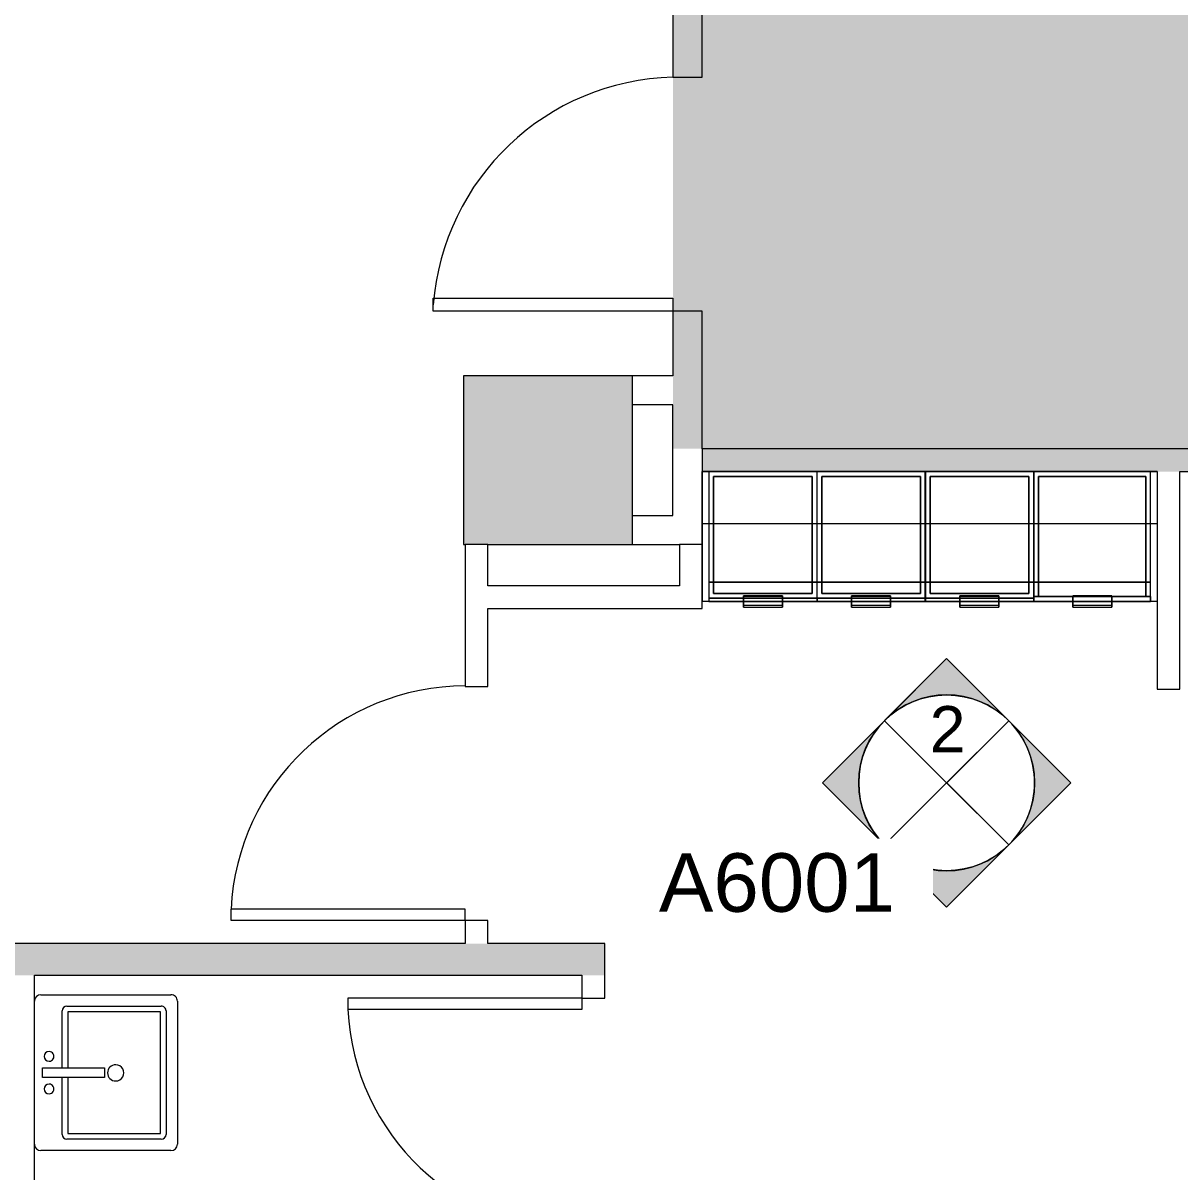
# Model space of a CAD drawing. Header units: inches. Extents: x 41 to 2552, y -541 to 533.
# Drawn here: x 1697.1 to 1875.1, y -151 to 25.7 of the extents above; entities that cross this region are included whole.
import ezdxf

# ---------------------------------------------------------------- set-up
doc = ezdxf.new("R2010")
doc.units = ezdxf.units.IN
doc.header["$MEASUREMENT"] = 0
for name, color, linetype, lineweight in [('A-DETL-GENF', 92, 'Continuous', 9), ('A-DOOR', 31, 'Continuous', 9), ('A-WALL-PATT', 111, 'Continuous', 13), ('Bb-col', 7, 'Continuous', 9), ('Bb-dmiz', 7, 'Continuous', 9), ('CAD background - for revit_dwg', 8, 'Continuous', 9), ('G-ANNO-SYMB', 111, 'Continuous', 9), ('I-WALL', 2, 'Continuous', 13), ('P-SANR-FIXT', 6, 'Continuous', 9), ('Q-CASE', 31, 'Continuous', 9)]:
    doc.layers.add(name, color=color, linetype=linetype, lineweight=lineweight)
doc.styles.add('Arial_1', font='arial.ttf', dxfattribs={"height": 9})
doc.styles.add('Arial_2', font='arial.ttf', dxfattribs={"height": 7.125})

# ---------------------------------------------------------------- blocks, each defined once
blk = doc.blocks.new('Single-Flush - 36_ x 96_-1570086-New Construction - Partition Plan')
at = {"layer": 'A-DOOR', "color": 250, "lineweight": 20}
for p, q in [((16.25, -1.75), (16.25, -37.77)), ((18, -1.75), (16.25, -1.75)), ((18, -1.75), (18, -37.77)), ((18, -37.77), (16.25, -37.77))]:
    blk.add_line(p, q, dxfattribs=at)
at = {"layer": 'A-DOOR'}
blk.add_arc((18, -1.75), 36.07, 180, 267.2188, dxfattribs=at)
blk = doc.blocks.new('Single-Flush - 36_ x 96_-1570144-New Construction - Partition Plan')
at = {"layer": 'A-DOOR', "color": 250, "lineweight": 20}
for p, q in [((16.25, 1.75), (16.25, 37.77)), ((18, 37.77), (16.25, 37.77)), ((18, 1.75), (18, 37.77)), ((18, 1.75), (16.25, 1.75))]:
    blk.add_line(p, q, dxfattribs=at)
at = {"layer": 'A-DOOR'}
blk.add_arc((18, 1.75), 36.07, 92.7812, 180, dxfattribs=at)
blk = doc.blocks.new('Sink-Single - 2D - Default-492951-New Construction - Partition Plan')
at = {"layer": 'P-SANR-FIXT', "lineweight": 13}
for p, q in [((-12, 2.5), (-12, 22.5)), ((-0.76, 12.75), (-0.76, 22.25)), ((-0.76, 22.25), (0.74, 22.25)), ((0.74, 22.25), (0.74, 12.75)), ((12, 22.5), (12, 2.5)), ((-10.25, 4), (-10.25, 18.5)), ((-9.5, 19.25), (-0.76, 19.25)), ((-0.76, 18.37), (-9.37, 18.37)), ((-9.37, 18.37), (-9.37, 4.13)), ((0.74, 19.25), (9.5, 19.25)), ((9.38, 18.37), (0.74, 18.37)), ((9.38, 4.13), (9.38, 18.37)), ((10.25, 18.5), (10.25, 4)), ((0.74, 12.75), (-0.76, 12.75)), ((-9.37, 4.13), (9.38, 4.13)), ((9.5, 3.25), (-9.5, 3.25)), ((11, 1.5), (-11, 1.5))]:
    blk.add_line(p, q, dxfattribs=at)
for centre, radius, start, end in [((-11, 22.5), 1, 90, 180), ((11, 22.5), 1, 0, 90), ((-2.5, 21.25), 0.75, 0, 180), ((2.5, 21.25), 0.75, 0, 180), ((-2.5, 21.25), 0.75, 180, 0), ((2.5, 21.25), 0.75, 180, 0), ((-9.5, 18.5), 0.75, 90, 180), ((9.5, 18.5), 0.75, 0, 90), ((-0.03, 11), 1.25, 0, 180), ((-0.03, 11), 1.25, 180, 0), ((-9.5, 4), 0.75, 180, 270), ((9.5, 4), 0.75, 270, 0), ((-11, 2.5), 1, 180, 270), ((11, 2.5), 1, 270, 360)]:
    blk.add_arc(centre, radius, start, end, dxfattribs=at)
blk = doc.blocks.new('Counter Top _No Backsplash_ - Standard Counter Top-1764996-New Construction - Partition Plan')
at = {"layer": 'Q-CASE', "lineweight": 13}
for p, q in [((-47.26, 8), (-47.26, 20)), ((-47.26, 20), (22.74, 20)), ((22.74, 11.25), (22.74, 20)), ((22.74, 8), (22.74, 11.25)), ((-47.26, 0), (-47.26, 8)), ((22.74, 0), (22.74, 8)), ((22.74, 0), (-47.26, 0))]:
    blk.add_line(p, q, dxfattribs=at)
blk = doc.blocks.new('MLWK_Base Cabinet-Top Drawer - 34_25_H x 24_D 2-1765438-New Construction - Partition Plan')
at = {"layer": 'Q-CASE', "lineweight": 13}
for p, q in [((-7.6, 0), (-7.6, -8)), ((9.07, 0), (-7.6, 0)), ((-7.6, 0), (-7.6, -8)), ((9.07, 0), (-7.6, 0)), ((9.07, -8), (9.07, 0)), ((-6.85, -8), (-6.85, -0.75)), ((-6.85, -0.75), (-6.85, -8)), ((-6.85, -0.75), (8.32, -0.75)), ((8.32, -0.75), (-6.85, -0.75)), ((8.32, -0.75), (-6.85, -0.75)), ((-6.85, -0.75), (-6.85, -8)), ((-6.85, -8), (-6.85, -0.75)), ((-6.85, -0.75), (8.32, -0.75)), ((8.32, -0.75), (8.32, -8)), ((8.32, -8), (8.32, -0.75)), ((8.32, -8), (8.32, -0.75)), ((8.32, -0.75), (8.32, -8)), ((9.07, -8), (9.07, 0)), ((-7.6, -8), (-7.6, -19.5)), ((-7.6, -8), (-7.6, -17)), ((-6.85, -17), (-6.85, -8)), ((-6.85, -8), (-6.85, -18.75)), ((-6.85, -8), (-6.85, -18.75)), ((-6.85, -18.75), (-6.85, -8)), ((8.32, -8), (8.32, -17)), ((8.32, -18.75), (8.32, -8)), ((8.32, -18.75), (8.32, -8)), ((8.32, -8), (8.32, -18.75)), ((9.07, -19.5), (9.07, -8)), ((9.07, -17), (9.07, -8)), ((-7.6, -17), (-7.6, -19.5)), ((-7.6, -17), (-6.85, -17)), ((-6.85, -17), (-7.6, -17)), ((-6.85, -18.75), (-6.85, -17)), ((-6.85, -17), (8.32, -17)), ((8.32, -17), (-6.85, -17)), ((8.32, -17), (8.32, -18.75)), ((8.32, -17), (9.07, -17)), ((9.07, -17), (8.32, -17)), ((9.07, -19.5), (9.07, -17)), ((-7.6, -19.5), (9.07, -19.5)), ((-7.6, -19.5), (-2.26, -19.5)), ((-2.26, -19.5), (-7.6, -19.5)), ((-7.6, -19.5), (-2.26, -19.5)), ((-2.26, -19.5), (-7.6, -19.5)), ((-7.6, -19.5), (9.07, -19.5)), ((-7.6, -19.5), (-7.6, -20)), ((-7.6, -19.5), (-7.6, -20)), ((-7.6, -19.5), (-7.6, -20)), ((-7.6, -19.5), (-7.6, -20)), ((8.32, -18.75), (-6.85, -18.75)), ((-6.85, -18.75), (8.32, -18.75)), ((-6.85, -18.75), (8.32, -18.75)), ((8.32, -18.75), (-6.85, -18.75)), ((-2.26, -20), (-2.26, -19.12)), ((-2.26, -19.12), (-2.26, -19.25)), ((3.74, -19.12), (-2.26, -19.12)), ((3.74, -19.12), (-2.26, -19.12)), ((-2.26, -20), (-2.26, -19.12)), ((-2.26, -19.12), (-2.26, -19.25)), ((3.74, -19.12), (-2.26, -19.12)), ((3.74, -19.12), (-2.26, -19.12)), ((-2.26, -19.25), (-2.26, -19.5)), ((3.74, -19.25), (-2.26, -19.25)), ((3.74, -19.25), (-2.26, -19.25)), ((-2.26, -19.25), (-2.26, -20)), ((3.74, -19.25), (-2.26, -19.25)), ((3.74, -19.25), (-2.26, -19.25)), ((-2.26, -19.5), (-2.26, -20)), ((-2.26, -19.5), (3.74, -19.5)), ((3.74, -19.5), (-2.26, -19.5)), ((-2.26, -19.5), (3.74, -19.5)), ((3.74, -19.5), (-2.26, -19.5)), ((3.74, -19.25), (3.74, -19.12)), ((3.74, -19.12), (3.74, -20)), ((3.74, -19.25), (3.74, -19.12)), ((3.74, -19.12), (3.74, -20)), ((3.74, -19.5), (3.74, -19.25)), ((3.74, -20), (3.74, -19.25)), ((3.74, -20), (3.74, -19.5)), ((3.74, -19.5), (9.07, -19.5)), ((9.07, -19.5), (3.74, -19.5)), ((3.74, -19.5), (9.07, -19.5)), ((9.07, -19.5), (3.74, -19.5)), ((9.07, -20), (9.07, -19.5)), ((9.07, -19.5), (9.07, -20)), ((9.07, -20), (9.07, -19.5)), ((9.07, -19.5), (9.07, -20)), ((-2.26, -20), (-7.6, -20)), ((-7.6, -20), (-2.26, -20)), ((9.07, -20), (-7.6, -20)), ((-7.6, -20), (-2.26, -20)), ((-2.26, -20.75), (-2.26, -20)), ((-2.26, -20), (-2.26, -20.62)), ((-2.26, -20.75), (-2.26, -20)), ((-2.26, -20), (-2.26, -20.62)), ((3.74, -20), (-2.26, -20)), ((-2.26, -20), (3.74, -20)), ((-2.26, -20), (3.74, -20)), ((-2.26, -20.62), (-2.26, -20.63)), ((3.74, -20.62), (-2.26, -20.62)), ((-2.26, -20.62), (-2.26, -20.64)), ((3.74, -20.62), (-2.26, -20.62)), ((-2.26, -20.63), (-2.26, -20.66)), ((-2.26, -20.64), (-2.26, -20.69)), ((-2.26, -20.66), (-2.26, -20.75)), ((-2.26, -20.69), (-2.26, -20.78)), ((-2.26, -20.75), (-2.26, -20.84)), ((-2.26, -20.78), (-2.26, -20.75)), ((-2.26, -20.87), (-2.26, -20.75)), ((-2.26, -20.81), (-2.26, -20.78)), ((-2.26, -20.78), (-2.26, -20.81)), ((-2.26, -20.84), (-2.26, -20.81)), ((-2.26, -20.81), (-2.26, -20.87)), ((-2.26, -20.84), (-2.26, -20.86)), ((-2.26, -20.87), (-2.26, -20.84)), ((-2.26, -20.86), (-2.26, -20.87)), ((-2.26, -20.87), (3.74, -20.87)), ((-2.26, -20.87), (-2.26, -20.87)), ((-2.26, -20.87), (3.74, -20.87)), ((-2.26, -20.87), (-2.26, -20.87)), ((3.74, -20.62), (3.74, -20)), ((3.74, -20), (3.74, -20.75)), ((3.74, -20.62), (3.74, -20)), ((3.74, -20), (3.74, -20.75)), ((9.07, -20), (3.74, -20)), ((3.74, -20), (9.07, -20)), ((3.74, -20), (9.07, -20)), ((3.74, -20.63), (3.74, -20.62)), ((3.74, -20.64), (3.74, -20.62)), ((3.74, -20.64), (3.74, -20.63)), ((3.74, -20.66), (3.74, -20.64)), ((3.74, -20.72), (3.74, -20.64)), ((3.74, -20.72), (3.74, -20.66)), ((3.74, -20.75), (3.74, -20.72)), ((3.74, -20.75), (3.74, -20.72)), ((3.74, -20.78), (3.74, -20.75)), ((3.74, -20.75), (3.74, -20.87)), ((3.74, -20.81), (3.74, -20.75)), ((3.74, -20.75), (3.74, -20.87)), ((3.74, -20.87), (3.74, -20.78)), ((3.74, -20.86), (3.74, -20.81)), ((3.74, -20.87), (3.74, -20.86)), ((3.74, -20.87), (3.74, -20.87))]:
    blk.add_line(p, q, dxfattribs=at)
blk = doc.blocks.new('MLWK_Base Cabinet-Trash - 34_25_H x 24_D-1562961-New Construction - Partition Plan')
at = {"layer": 'Q-CASE', "lineweight": 13}
for p, q in [((-8.26, 0), (-8.26, -8)), ((9.74, 0), (-8.26, 0)), ((-8.26, 0), (-8.26, -8)), ((9.74, 0), (-8.26, 0)), ((9.74, -8), (9.74, 0)), ((9.74, -8), (9.74, 0)), ((-7.51, -8), (-7.51, -0.75)), ((-7.51, -0.75), (-7.51, -8)), ((-7.51, -0.75), (8.99, -0.75)), ((8.99, -0.75), (-7.51, -0.75)), ((8.99, -0.75), (-7.51, -0.75)), ((-7.51, -0.75), (-7.51, -8)), ((-7.51, -8), (-7.51, -0.75)), ((-7.51, -0.75), (8.99, -0.75)), ((8.99, -0.75), (8.99, -8)), ((8.99, -8), (8.99, -0.75)), ((8.99, -8), (8.99, -0.75)), ((8.99, -0.75), (8.99, -8)), ((-8.26, -8), (-8.26, -20)), ((-8.26, -8), (-8.26, -17)), ((-7.51, -17), (-7.51, -8)), ((-7.51, -8), (-7.51, -19.25)), ((-7.51, -8), (-7.51, -19.25)), ((-7.51, -19.25), (-7.51, -8)), ((8.99, -8), (8.99, -17)), ((8.99, -19.25), (8.99, -8)), ((8.99, -19.25), (8.99, -8)), ((8.99, -8), (8.99, -19.25)), ((9.74, -20), (9.74, -8)), ((9.74, -17), (9.74, -8)), ((-8.26, -17), (-8.26, -19.25)), ((-8.26, -17), (-7.51, -17)), ((-7.51, -17), (-8.26, -17)), ((-7.51, -19.25), (-7.51, -17)), ((-7.51, -17), (8.99, -17)), ((8.99, -17), (-7.51, -17)), ((8.99, -17), (8.99, -19.25)), ((8.99, -17), (9.74, -17)), ((9.74, -17), (8.99, -17)), ((9.74, -19.25), (9.74, -17)), ((-8.26, -19.25), (-8.26, -19.5)), ((-7.51, -19.25), (-8.26, -19.25)), ((-8.26, -19.25), (9.74, -19.25)), ((-8.26, -19.25), (-8.26, -20)), ((-8.26, -19.25), (-8.26, -19.5)), ((-8.26, -19.5), (-8.26, -20)), ((-8.26, -19.5), (-8.26, -20)), ((-2.26, -19.25), (-7.51, -19.25)), ((-7.51, -19.25), (8.99, -19.25)), ((-2.26, -19.25), (-7.51, -19.25)), ((-7.51, -19.25), (-2.26, -19.25)), ((-2.26, -19.25), (-7.51, -19.25)), ((-2.26, -20), (-2.26, -19.12)), ((-2.26, -19.12), (-2.26, -19.25)), ((3.74, -19.12), (-2.26, -19.12)), ((3.74, -19.12), (-2.26, -19.12)), ((-2.26, -19.25), (-2.26, -20)), ((3.74, -19.25), (-2.26, -19.25)), ((3.74, -19.25), (-2.26, -19.25)), ((3.74, -19.25), (-2.26, -19.25)), ((3.74, -19.25), (-2.26, -19.25)), ((-2.26, -19.25), (3.74, -19.25)), ((3.74, -19.25), (-2.26, -19.25)), ((3.74, -19.25), (3.74, -19.12)), ((3.74, -19.12), (3.74, -20)), ((3.74, -20), (3.74, -19.25)), ((8.99, -19.25), (3.74, -19.25)), ((8.99, -19.25), (3.74, -19.25)), ((3.74, -19.25), (8.99, -19.25)), ((8.99, -19.25), (3.74, -19.25)), ((9.74, -19.25), (8.99, -19.25)), ((9.74, -20), (9.74, -19.25)), ((9.74, -20), (9.74, -19.25)), ((9.74, -19.25), (9.74, -20)), ((-2.26, -20), (-8.26, -20)), ((-8.26, -20), (9.74, -20)), ((-8.26, -20), (9.74, -20)), ((-8.26, -20), (-2.26, -20)), ((9.74, -20), (-8.26, -20)), ((-8.26, -20), (-2.26, -20)), ((3.74, -20), (-2.26, -20)), ((-2.26, -20.75), (-2.26, -20)), ((-2.26, -20), (-2.26, -20.62)), ((-2.26, -20), (3.74, -20)), ((-2.26, -20), (3.74, -20)), ((-2.26, -20.62), (-2.26, -20.64)), ((3.74, -20.62), (-2.26, -20.62)), ((-2.26, -20.64), (-2.26, -20.66)), ((-2.26, -20.66), (-2.26, -20.69)), ((-2.26, -20.69), (-2.26, -20.72)), ((-2.26, -20.72), (-2.26, -20.75)), ((-2.26, -20.75), (-2.26, -20.78)), ((-2.26, -20.87), (-2.26, -20.75)), ((-2.26, -20.78), (-2.26, -20.81)), ((-2.26, -20.81), (-2.26, -20.84)), ((-2.26, -20.84), (-2.26, -20.86)), ((-2.26, -20.86), (-2.26, -20.87)), ((-2.26, -20.87), (3.74, -20.87)), ((-2.26, -20.87), (-2.26, -20.87)), ((9.74, -20), (3.74, -20)), ((3.74, -20.62), (3.74, -20)), ((3.74, -20), (3.74, -20.75)), ((3.74, -20), (9.74, -20)), ((3.74, -20), (9.74, -20)), ((3.74, -20.63), (3.74, -20.62)), ((3.74, -20.66), (3.74, -20.63)), ((3.74, -20.72), (3.74, -20.66)), ((3.74, -20.78), (3.74, -20.72)), ((3.74, -20.75), (3.74, -20.87)), ((3.74, -20.81), (3.74, -20.78)), ((3.74, -20.84), (3.74, -20.81)), ((3.74, -20.87), (3.74, -20.84)), ((3.74, -20.87), (3.74, -20.87))]:
    blk.add_line(p, q, dxfattribs=at)
blk = doc.blocks.new('MLWK_Base Cabinet-Top Drawer - 34_25_H x 24_D 2-1765489-New Construction - Partition Plan')
at = {"layer": 'Q-CASE', "lineweight": 13}
for p, q in [((-2.26, 20), (-7.6, 20)), ((-7.6, 20), (-2.26, 20)), ((-2.26, 20), (-7.6, 20)), ((-7.6, 20), (9.07, 20)), ((-7.6, 20), (-7.6, 19.5)), ((-7.6, 20), (-7.6, 19.5)), ((-7.6, 20), (-7.6, 19.5)), ((-7.6, 20), (-7.6, 19.5)), ((3.74, 20.87), (-2.26, 20.87)), ((-2.26, 20.87), (-2.26, 20.86)), ((-2.26, 20.75), (-2.26, 20.87)), ((-2.26, 20.87), (-2.26, 20.87)), ((3.74, 20.87), (-2.26, 20.87)), ((-2.26, 20.87), (-2.26, 20.75)), ((-2.26, 20.75), (-2.26, 20.87)), ((-2.26, 20.86), (-2.26, 20.84)), ((-2.26, 20.84), (-2.26, 20.75)), ((-2.26, 20.75), (-2.26, 20.69)), ((-2.26, 20), (-2.26, 20.75)), ((-2.26, 20.75), (-2.26, 20.69)), ((-2.26, 20), (-2.26, 20.75)), ((-2.26, 20.69), (-2.26, 20.64)), ((-2.26, 20.69), (-2.26, 20.64)), ((-2.26, 20.64), (-2.26, 20.62)), ((-2.26, 20.64), (-2.26, 20.62)), ((-2.26, 20.62), (-2.26, 20)), ((-2.26, 20.62), (3.74, 20.62)), ((-2.26, 20.62), (-2.26, 20)), ((-2.26, 20.62), (3.74, 20.62)), ((-2.26, 20), (-2.26, 19.5)), ((-2.26, 19.12), (-2.26, 20)), ((-2.26, 20), (-2.26, 19.25)), ((-2.26, 19.12), (-2.26, 20)), ((3.74, 20), (-2.26, 20)), ((-2.26, 20), (3.74, 20)), ((3.74, 20), (-2.26, 20)), ((3.74, 20.75), (3.74, 20.87)), ((3.74, 20.87), (3.74, 20.86)), ((3.74, 20.84), (3.74, 20.87)), ((3.74, 20.87), (3.74, 20.75)), ((3.74, 20.86), (3.74, 20.78)), ((3.74, 20.69), (3.74, 20.84)), ((3.74, 20.78), (3.74, 20.75)), ((3.74, 20.75), (3.74, 20)), ((3.74, 20.64), (3.74, 20.75)), ((3.74, 20.75), (3.74, 20)), ((3.74, 20.62), (3.74, 20.69)), ((3.74, 20.62), (3.74, 20.64)), ((3.74, 20), (3.74, 20.62)), ((3.74, 20), (3.74, 20.62)), ((3.74, 20), (3.74, 19.12)), ((3.74, 19.5), (3.74, 20)), ((3.74, 20), (3.74, 19.12)), ((3.74, 19.25), (3.74, 20)), ((9.07, 20), (3.74, 20)), ((3.74, 20), (9.07, 20)), ((9.07, 20), (3.74, 20)), ((9.07, 19.5), (9.07, 20)), ((9.07, 20), (9.07, 19.5)), ((9.07, 19.5), (9.07, 20)), ((9.07, 20), (9.07, 19.5)), ((9.07, 19.5), (-7.6, 19.5)), ((-2.26, 19.5), (-7.6, 19.5)), ((-7.6, 19.5), (-7.6, 8)), ((-7.6, 19.5), (-7.6, 19.25)), ((-2.26, 19.5), (-7.6, 19.5)), ((-7.6, 19.5), (-2.26, 19.5)), ((9.07, 19.5), (-7.6, 19.5)), ((-7.6, 19.5), (-2.26, 19.5)), ((-7.6, 19.25), (-7.6, 17)), ((-6.85, 18.75), (8.32, 18.75)), ((8.32, 18.75), (-6.85, 18.75)), ((-6.85, 17), (-6.85, 18.75)), ((-6.85, 18.75), (-6.85, 8)), ((8.32, 18.75), (-6.85, 18.75)), ((-6.85, 18.75), (-6.85, 8)), ((-6.85, 8), (-6.85, 18.75)), ((-6.85, 18.75), (8.32, 18.75)), ((-2.26, 19.5), (-2.26, 19.25)), ((3.74, 19.5), (-2.26, 19.5)), ((3.74, 19.5), (-2.26, 19.5)), ((-2.26, 19.5), (3.74, 19.5)), ((-2.26, 19.5), (3.74, 19.5)), ((-2.26, 19.25), (-2.26, 19.12)), ((-2.26, 19.25), (3.74, 19.25)), ((-2.26, 19.25), (3.74, 19.25)), ((-2.26, 19.25), (-2.26, 19.12)), ((-2.26, 19.25), (3.74, 19.25)), ((-2.26, 19.25), (3.74, 19.25)), ((-2.26, 19.12), (3.74, 19.12)), ((-2.26, 19.12), (3.74, 19.12)), ((-2.26, 19.12), (3.74, 19.12)), ((-2.26, 19.12), (3.74, 19.12)), ((3.74, 19.25), (3.74, 19.5)), ((9.07, 19.5), (3.74, 19.5)), ((9.07, 19.5), (3.74, 19.5)), ((3.74, 19.5), (9.07, 19.5)), ((3.74, 19.5), (9.07, 19.5)), ((3.74, 19.12), (3.74, 19.25)), ((3.74, 19.12), (3.74, 19.25)), ((8.32, 18.75), (8.32, 17)), ((8.32, 8), (8.32, 18.75)), ((8.32, 8), (8.32, 18.75)), ((8.32, 18.75), (8.32, 8)), ((9.07, 8), (9.07, 19.5)), ((9.07, 17), (9.07, 19.5)), ((-6.85, 17), (-7.6, 17)), ((-7.6, 17), (-7.6, 8)), ((-7.6, 17), (-6.85, 17)), ((-6.85, 8), (-6.85, 17)), ((8.32, 17), (-6.85, 17)), ((-6.85, 17), (8.32, 17)), ((8.32, 17), (8.32, 8)), ((9.07, 17), (8.32, 17)), ((8.32, 17), (9.07, 17)), ((9.07, 8), (9.07, 17)), ((-7.6, 8), (-7.6, 0)), ((-7.6, 8), (-7.6, 0)), ((-6.85, 0.75), (-6.85, 8)), ((-6.85, 8), (-6.85, 0.75)), ((-6.85, 8), (-6.85, 0.75)), ((-6.85, 0.75), (-6.85, 8)), ((8.32, 8), (8.32, 0.75)), ((8.32, 0.75), (8.32, 8)), ((8.32, 0.75), (8.32, 8)), ((8.32, 8), (8.32, 0.75)), ((9.07, 0), (9.07, 8)), ((9.07, 0), (9.07, 8)), ((-7.6, 0), (9.07, 0)), ((8.32, 0.75), (-6.85, 0.75)), ((-6.85, 0.75), (8.32, 0.75)), ((-6.85, 0.75), (8.32, 0.75)), ((8.32, 0.75), (-6.85, 0.75)), ((-7.6, 0), (9.07, 0))]:
    blk.add_line(p, q, dxfattribs=at)
blk = doc.blocks.new('MLWK_Base Cabinet-Top Drawer - 34_25_H x 24_D 2-V1-New Construction - Partition Plan')
at = {"layer": 'Q-CASE', "lineweight": 13}
for p, q in [((-7.6, 0), (-7.6, -8)), ((9.07, 0), (-7.6, 0)), ((9.07, 0), (-7.59, 0)), ((9.07, -8), (9.07, 0)), ((9.07, -8), (9.07, 0)), ((-7.6, 0), (-7.6, -8)), ((-6.85, -8), (-6.85, -0.75)), ((-6.85, -0.75), (-6.85, -8)), ((-6.85, -0.75), (8.32, -0.75)), ((8.32, -0.75), (-6.85, -0.75)), ((8.32, -0.75), (-6.85, -0.75)), ((-6.85, -0.75), (-6.85, -8)), ((-6.85, -8), (-6.85, -0.75)), ((-6.85, -0.75), (8.32, -0.75)), ((8.32, -0.75), (8.32, -8)), ((8.32, -8), (8.32, -0.75)), ((8.32, -8), (8.32, -0.75)), ((8.32, -0.75), (8.32, -8)), ((-7.6, -8), (-7.6, -19.5)), ((-7.6, -8), (-7.6, -17)), ((-6.85, -17), (-6.85, -8)), ((-6.85, -8), (-6.85, -18.75)), ((-6.85, -8), (-6.85, -18.75)), ((-6.85, -18.75), (-6.85, -8)), ((8.32, -8), (8.32, -17)), ((8.32, -18.75), (8.32, -8)), ((8.32, -18.75), (8.32, -8)), ((8.32, -8), (8.32, -18.75)), ((9.07, -19.5), (9.07, -8)), ((9.07, -17), (9.07, -8)), ((-7.6, -17), (-7.6, -19.5)), ((-7.59, -17), (-6.85, -17)), ((-6.85, -17), (-7.59, -17)), ((-6.85, -18.75), (-6.85, -17)), ((-6.85, -17), (8.32, -17)), ((8.32, -17), (-6.85, -17)), ((8.32, -17), (8.32, -18.75)), ((8.32, -17), (9.07, -17)), ((9.07, -17), (8.32, -17)), ((9.07, -19.5), (9.07, -17)), ((-7.6, -19.5), (9.07, -19.5)), ((-7.6, -19.5), (9.07, -19.5)), ((-7.6, -19.5), (-7.6, -20)), ((-7.6, -19.5), (-7.6, -20)), ((-7.6, -19.5), (-7.6, -20)), ((-7.6, -19.5), (-7.6, -20)), ((-7.59, -19.5), (-2.26, -19.5)), ((-2.26, -19.5), (-7.59, -19.5)), ((-7.59, -19.5), (-2.26, -19.5)), ((-2.26, -19.5), (-7.59, -19.5)), ((8.32, -18.75), (-6.85, -18.75)), ((-6.85, -18.75), (8.32, -18.75)), ((-6.85, -18.75), (8.32, -18.75)), ((8.32, -18.75), (-6.85, -18.75)), ((-2.26, -20), (-2.26, -19.12)), ((-2.26, -19.12), (-2.26, -19.25)), ((3.74, -19.12), (-2.26, -19.12)), ((3.74, -19.12), (-2.26, -19.12)), ((-2.26, -20), (-2.26, -19.12)), ((-2.26, -19.12), (-2.26, -19.25)), ((3.74, -19.12), (-2.26, -19.12)), ((3.74, -19.12), (-2.26, -19.12)), ((-2.26, -19.25), (-2.26, -19.5)), ((3.74, -19.25), (-2.26, -19.25)), ((3.74, -19.25), (-2.26, -19.25)), ((-2.26, -19.25), (-2.26, -20)), ((3.74, -19.25), (-2.26, -19.25)), ((3.74, -19.25), (-2.26, -19.25)), ((-2.26, -19.5), (-2.26, -20)), ((-2.26, -19.5), (3.74, -19.5)), ((3.74, -19.5), (-2.26, -19.5)), ((-2.26, -19.5), (3.74, -19.5)), ((3.74, -19.5), (-2.26, -19.5)), ((3.74, -19.25), (3.74, -19.12)), ((3.74, -19.12), (3.74, -20)), ((3.74, -19.25), (3.74, -19.12)), ((3.74, -19.12), (3.74, -20)), ((3.74, -19.5), (3.74, -19.25)), ((3.74, -20), (3.74, -19.25)), ((3.74, -20), (3.74, -19.5)), ((3.74, -19.5), (9.07, -19.5)), ((9.07, -19.5), (3.74, -19.5)), ((3.74, -19.5), (9.07, -19.5)), ((9.07, -19.5), (3.74, -19.5)), ((9.07, -20), (9.07, -19.5)), ((9.07, -19.5), (9.07, -20)), ((9.07, -20), (9.07, -19.5)), ((9.07, -19.5), (9.07, -20)), ((9.07, -20), (-7.6, -20)), ((-2.26, -20), (-7.59, -20)), ((-7.59, -20), (-2.26, -20)), ((-7.59, -20), (-2.26, -20)), ((-2.26, -20.75), (-2.26, -20)), ((-2.26, -20), (-2.26, -20.62)), ((-2.26, -20.75), (-2.26, -20)), ((-2.26, -20), (-2.26, -20.62)), ((3.74, -20), (-2.26, -20)), ((-2.26, -20), (3.74, -20)), ((-2.26, -20), (3.74, -20)), ((-2.26, -20.62), (-2.26, -20.72)), ((3.74, -20.62), (-2.26, -20.62)), ((-2.26, -20.62), (-2.26, -20.64)), ((3.74, -20.62), (-2.26, -20.62)), ((-2.26, -20.64), (-2.26, -20.66)), ((-2.26, -20.66), (-2.26, -20.69)), ((-2.26, -20.69), (-2.26, -20.72)), ((-2.26, -20.72), (-2.26, -20.75)), ((-2.26, -20.72), (-2.26, -20.75)), ((-2.26, -20.75), (-2.26, -20.84)), ((-2.26, -20.78), (-2.26, -20.75)), ((-2.26, -20.75), (-2.26, -20.81)), ((-2.26, -20.87), (-2.26, -20.75)), ((-2.26, -20.84), (-2.26, -20.78)), ((-2.26, -20.81), (-2.26, -20.84)), ((-2.26, -20.84), (-2.26, -20.87)), ((-2.26, -20.87), (-2.26, -20.84)), ((-2.26, -20.84), (-2.26, -20.86)), ((-2.26, -20.86), (-2.26, -20.87)), ((-2.26, -20.87), (3.74, -20.87)), ((-2.26, -20.87), (-2.26, -20.87)), ((-2.26, -20.87), (-2.26, -20.87)), ((-2.26, -20.87), (3.74, -20.87)), ((-2.26, -20.87), (-2.26, -20.87)), ((3.74, -20.62), (3.74, -20)), ((3.74, -20), (3.74, -20.75)), ((3.74, -20.62), (3.74, -20)), ((3.74, -20), (3.74, -20.75)), ((9.07, -20), (3.74, -20)), ((3.74, -20), (9.07, -20)), ((3.74, -20), (9.07, -20)), ((3.74, -20.75), (3.74, -20.62)), ((3.74, -20.63), (3.74, -20.62)), ((3.74, -20.81), (3.74, -20.63)), ((3.74, -20.87), (3.74, -20.75)), ((3.74, -20.75), (3.74, -20.78)), ((3.74, -20.75), (3.74, -20.87)), ((3.74, -20.78), (3.74, -20.84)), ((3.74, -20.84), (3.74, -20.81)), ((3.74, -20.84), (3.74, -20.87)), ((3.74, -20.86), (3.74, -20.84)), ((3.74, -20.87), (3.74, -20.86)), ((3.74, -20.87), (3.74, -20.87))]:
    blk.add_line(p, q, dxfattribs=at)
blk = doc.blocks.new('Counter Top _No Backsplash_ - Standard Counter Top-1765774-New Construction - Partition Plan')
at = {"layer": 'Q-CASE', "lineweight": 13}
for p, q in [((-47.26, 0), (-47.26, -8)), ((22.74, 0), (-47.26, 0)), ((22.74, 0), (22.74, -8)), ((-47.26, -8), (22.74, -8))]:
    blk.add_line(p, q, dxfattribs=at)
blk = doc.blocks.new('CAD background - for revit_dwg-1564186-New Construction - Partition Plan')
at = {"lineweight": 9}
h = blk.add_hatch(color=256, dxfattribs=at)
h.paths.add_polyline_path([(245.5, 5), (273.5, 5), (273.5, 38), (245.5, 38)], flags=0)
h.paths.add_polyline_path([(1713.13, 5), (1713.5, 5), (1713.5, 38), (1685.5, 38), (1685.5, 5), (1709.63, 5)], flags=0)
h.paths.add_polyline_path([(1925.5, 5), (1953.5, 5), (1953.5, 38), (1925.5, 38)], flags=0)
h.paths.add_polyline_path([(485.5, 5), (513.5, 5), (513.5, 38), (485.5, 38)], flags=0)
h.paths.add_polyline_path([(1233.5, 5), (1233.5, 38), (1205.5, 38), (1205.5, 5), (1230, 5)], flags=0)
h.paths.add_polyline_path([(2166, 5), (2194, 5), (2194, 33), (2166, 33)], flags=0)
h.paths.add_polyline_path([(1445.5, 5), (1473.5, 5), (1473.5, 38), (1445.5, 38)], flags=0)
h.paths.add_polyline_path([(969, 5), (993.5, 5), (993.5, 38), (965.5, 38), (965.5, 5)], flags=0)
h.paths.add_polyline_path([(725.5, 5), (753.5, 5), (753.5, 38), (725.5, 38)], flags=0)
h.paths.add_polyline_path([(726.5, 245), (751.5, 245), (751.5, 250), (755, 250), (755, 275.5), (726.5, 275.5)], flags=0)
h.paths.add_polyline_path([(2161, 245.5), (2194, 245.5), (2194, 273.5), (2161, 273.5)], flags=0)
h.paths.add_polyline_path([(38, 245.5), (38, 273.5), (5, 273.5), (5, 245.5)], flags=0)
h.paths.add_polyline_path([(1208.75, 246.5), (1232.5, 246.5), (1232.5, 272.25), (1208.75, 272.25), (1208.75, 248)], flags=0)
h.paths.add_polyline_path([(486.5, 246.5), (512.5, 246.5), (512.5, 272.5), (486.5, 272.5)], flags=0)
h.paths.add_polyline_path([(1709, 246.5), (1712.5, 246.5), (1712.5, 272.5), (1686.5, 272.5), (1686.5, 246.5), (1690, 246.5)], flags=0)
h.paths.add_polyline_path([(1947, 246.5), (1952.5, 246.5), (1952.5, 272.5), (1891.5, 272.5), (1891.5, 246.5), (1945.82, 246.5)], flags=0)
h.paths.add_polyline_path([(1448.23, 246.5), (1472.5, 246.5), (1472.5, 272.5), (1446.5, 272.5), (1446.5, 246.5)], flags=0)
h.paths.add_polyline_path([(1017.56, 250), (1022, 250), (1022, 272.5), (970, 272.5), (970, 250), (999, 250)], flags=0)
h.paths.add_polyline_path([(5, 485.5), (38, 485.5), (38, 513.5), (5, 513.5)], flags=0)
h.paths.add_polyline_path([(2194, 485.5), (2194, 513.5), (2161, 513.5), (2161, 485.5)], flags=0)
h.paths.add_polyline_path([(1943.5, 486.5), (1952.5, 486.5), (1952.5, 512.5), (1926.5, 512.5), (1926.5, 486.5)], flags=0)
h.paths.add_polyline_path([(1690, 486.5), (1712.5, 486.5), (1712.5, 512.5), (1686.5, 512.5), (1686.5, 486.5)], flags=0)
h.paths.add_polyline_path([(486.5, 486.5), (512.5, 486.5), (512.5, 512.5), (486.5, 512.5)], flags=0)
h.paths.add_polyline_path([(1454.52, 486.5), (1476.77, 486.5), (1476.77, 512.5), (1450.77, 512.5), (1450.77, 486.5), (1451.02, 486.5)], flags=0)
h.paths.add_polyline_path([(272.5, 486.5), (272.5, 512.5), (246.5, 512.5), (246.5, 486.5)], flags=0)
h.paths.add_polyline_path([(730, 486.5), (752.5, 486.5), (752.5, 512.5), (726.5, 512.5), (726.5, 486.5)], flags=0)
h.paths.add_polyline_path([(38, 725.5), (38, 753.5), (5, 753.5), (5, 725.5)], flags=0)
h.paths.add_polyline_path([(2194, 725.5), (2194, 753.5), (2161, 753.5), (2161, 725.5)], flags=0)
h.paths.add_polyline_path([(726.5, 726.5), (752.5, 726.5), (752.5, 752.5), (726.5, 752.5)], flags=0)
h.paths.add_polyline_path([(1926.5, 726.5), (1952.5, 726.5), (1952.5, 752.5), (1926.5, 752.5)], flags=0)
h.paths.add_polyline_path([(1686.5, 726.5), (1712.5, 726.5), (1712.5, 752.5), (1686.5, 752.5)], flags=0)
h.paths.add_polyline_path([(1476.77, 726.5), (1476.77, 752.5), (1450.77, 752.5), (1450.77, 726.5), (1472.5, 726.5)], flags=0)
h.paths.add_polyline_path([(246.5, 726.5), (272.5, 726.5), (272.5, 752.5), (246.5, 752.5)], flags=0)
h.paths.add_polyline_path([(486.5, 726.5), (512.5, 726.5), (512.5, 752.5), (486.5, 752.5)], flags=0)
h.paths.add_polyline_path([(2161, 965.5), (2194, 965.5), (2194, 993.5), (2161, 993.5), (2161, 988)], flags=0)
h.paths.add_polyline_path([(38, 965.5), (38, 993.5), (5, 993.5), (5, 965.5)], flags=0)
h.paths.add_polyline_path([(728.81, 966.5), (752.5, 966.5), (752.5, 992.5), (728.81, 992.5), (728.81, 991)], flags=0)
h.paths.add_polyline_path([(1232.5, 966.5), (1232.5, 992.5), (1206.5, 992.5), (1206.5, 966.5)], flags=0)
h.paths.add_polyline_path([(1472.5, 966.5), (1472.5, 992.5), (1446.5, 992.5), (1446.5, 966.5)], flags=0)
h.paths.add_polyline_path([(1952.5, 966.5), (1952.5, 992.5), (1926.5, 992.5), (1926.5, 966.5)], flags=0)
h.paths.add_polyline_path([(486.5, 966.5), (512.5, 966.5), (512.5, 992.5), (486.5, 992.5)], flags=0)
h.paths.add_polyline_path([(966.5, 966.5), (992.5, 966.5), (992.5, 992.5), (966.5, 992.5), (966.5, 988)], flags=0)
h.paths.add_polyline_path([(1712.5, 966.5), (1712.5, 992.5), (1686.5, 992.5), (1686.5, 966.5)], flags=0)
h.paths.add_polyline_path([(246.5, 966.5), (272.5, 966.5), (272.5, 992.5), (246.5, 992.5)], flags=0)
at = {"layer": 'Bb-col'}
blk.add_line((1454.52, 486.5), (1476.77, 486.5), dxfattribs=at)
at = {"layer": 'Bb-col', "flags": 128}
blk.add_lwpolyline([(1476.77, 486.5), (1476.77, 512.5), (1450.77, 512.5), (1450.77, 486.5), (1451.02, 486.5)], dxfattribs=at)
at = {"layer": 'Bb-dmiz'}
for p, q in [((1487.5, 497.75), (1488.5, 497.75)), ((1487.5, 489.75), (1487.5, 497.75)), ((1488.5, 497.75), (1505.16, 497.75)), ((1505.17, 497.75), (1556.5, 497.75)), ((1556.5, 497.75), (1557.5, 497.75)), ((1561, 497.75), (1611, 497.75)), ((1487.5, 486.5), (1487.5, 489.75)), ((1472.5, 486.5), (1484, 486.5))]:
    blk.add_line(p, q, dxfattribs=at)
at = {"layer": 'Bb-dmiz', "flags": 128}
for points in [[(1450.77, 726.5), (1450.77, 580.5), (1483, 580.5), (1483, 558.42), (1487.5, 558.42), (1487.5, 585), (1455.27, 585), (1455.27, 726.5)], [(1487.5, 501.25), (1487.5, 522.42), (1483, 522.42), (1446.12, 522.42), (1446.12, 524.42), (1483, 524.42), (1483, 522.42), (1483, 512.5), (1472.5, 512.5)], [(1476.77, 491), (1483, 491), (1483, 508), (1476.77, 508)]]:
    blk.add_lwpolyline(points, dxfattribs=at)
at = {"layer": 'Bb-dmiz'}
blk.add_arc((1483.92, 520.52), 37.91, 91.3941, 175.6172, dxfattribs=at)
blk = doc.blocks.new('Elevation - Interiors-59324-New Construction - Partition Plan')
at = {"layer": 'G-ANNO-SYMB'}
h = blk.add_hatch(color=256, dxfattribs=at)
edge = h.paths.add_edge_path(flags=0)
edge.add_line((-0.0996, 0.0996), (0, 0.1992))
edge.add_line((0, 0.1992), (0.0996, 0.0996))
edge.add_arc((0, 0), 0.1409, 45, 135)
h = blk.add_hatch(color=256, dxfattribs=at)
edge = h.paths.add_edge_path(flags=0)
edge.add_line((-0.1992, 0), (-0.0996, 0.0996))
edge.add_arc((0, 0), 0.1409, 135, 225)
edge.add_line((-0.0996, -0.0996), (-0.1992, 0))
h = blk.add_hatch(color=256, dxfattribs=at)
edge = h.paths.add_edge_path(flags=0)
edge.add_line((0.1992, 0), (0.0996, -0.0996))
edge.add_arc((0, 0), 0.1409, 315, 405)
edge.add_line((0.0996, 0.0996), (0.1992, 0))
h = blk.add_hatch(color=256, dxfattribs=at)
edge = h.paths.add_edge_path(flags=0)
edge.add_arc((0, 0), 0.1409, 225, 315)
edge.add_line((0.0996, -0.0996), (0, -0.1992))
edge.add_line((0, -0.1992), (-0.0996, -0.0996))
for p, q in [((0, 0.1992), (-0.1992, 0)), ((0, 0.1992), (-0.0996, 0.0996)), ((0.1992, 0), (0, 0.1992)), ((0.0996, 0.0996), (0, 0.1992)), ((-0.0996, 0.0996), (-0.1992, 0)), ((-0.0996, 0.0996), (0.0996, -0.0996)), ((0.0996, 0.0996), (-0.0996, -0.0996)), ((0, 0), (-0.0996, 0.0996)), ((-0.0996, 0.0996), (0, 0)), ((0.0996, 0.0996), (0, 0)), ((0, 0), (0.0996, 0.0996)), ((0.1992, 0), (0.0996, 0.0996)), ((0, -0.1992), (0.1992, 0)), ((-0.1992, 0), (0, -0.1992)), ((-0.1992, 0), (-0.0996, -0.0996)), ((-0.0996, -0.0996), (0, 0)), ((0, 0), (-0.0996, -0.0996)), ((0, 0), (0.0996, -0.0996)), ((0.0996, -0.0996), (0, 0)), ((0.0996, -0.0996), (0.1992, 0)), ((-0.0996, -0.0996), (0, -0.1992)), ((0, -0.1992), (0.0996, -0.0996))]:
    blk.add_line(p, q, dxfattribs=at)
blk.add_circle((0, 0), 0.1409, dxfattribs=at)
for start, end in [(45, 135), (45, 135), (135, 225), (135, 225), (315, 45), (315, 45), (225, 315), (225, 315)]:
    blk.add_arc((0, 0), 0.1409, start, end, dxfattribs=at)
blk = doc.blocks.new('Elevation - Triangle - 51_256_-58624-New Construction - Partition Plan')
at = {"layer": 'G-ANNO-SYMB'}
for p, q in [((0, 0.0996), (-0.0996, 0)), ((0.0996, 0), (0, 0.0996))]:
    blk.add_line(p, q, dxfattribs=at)

msp = doc.modelspace()

# ---------------------------------------------------------------- hatches: boundary and pattern name
at = {"layer": 'A-DETL-GENF'}
h = msp.add_hatch(color=9, dxfattribs=at)
h.paths.add_polyline_path([(352.06, -536.01), (559.56, -536.01), (559.56, -503.01), (587.56, -503.01), (587.56, -536.01), (799.56, -536.01), (799.56, -503.01), (827.56, -503.01), (827.56, -536.01), (931.81, -536.01), (931.81, -231.26), (1040.56, -231.26), (1040.56, -28.51), (1066.56, -28.51), (1066.56, -51.01), (1105.38, -51.01), (1105.38, -7.01), (1109.38, -7.01), (1109.38, 64.99), (1105.38, 64.99), (1105.38, 211.8), (1109.38, 211.8), (1109.38, 247.8), (1105.38, 247.8), (1105.38, 349.8), (1109.38, 349.8), (1109.38, 354.11), (858.88, 354.11), (858.88, 415.99), (982.88, 415.99), (982.88, 449.99), (1042.88, 449.99), (1042.88, 451.49), (1066.56, 451.49), (1066.56, 425.49), (1042.88, 425.49), (1042.88, 415.99), (1109.38, 415.99), (1109.38, 455.99), (1195.38, 455.99), (1195.38, 415.99), (1699.84, 415.99), (1699.84, 425.49), (1760.56, 425.49), (1760.56, 451.49), (1786.56, 451.49), (1786.56, 425.49), (1789.84, 425.49), (1789.84, 446.99), (1849.84, 446.99), (1849.84, 320.99), (1764.84, 320.99), (1764.84, 211.49), (1790.84, 211.49), (1790.84, 185.49), (1764.84, 185.49), (1764.84, 39.49), (1797.06, 39.49), (1797.06, -39.76), (2000.56, -39.76), (2000.56, -28.51), (2026.56, -28.51), (2026.56, -39.76), (2240.56, -39.76), (2240.56, -28.51), (2266.56, -28.51), (2266.56, -39.76), (2475.06, -39.76), (2475.06, -27.51), (2508.06, -27.51), (2508.06, 184.49), (2475.06, 184.49), (2475.06, 212.49), (2508.06, 212.49), (2508.06, 424.49), (2475.06, 424.49), (2475.06, 452.49), (2508.06, 452.49), (2508.06, 533.22), (319.06, 533.22), (319.06, 452.49), (352.06, 452.49), (352.06, 424.49), (319.06, 424.49), (319.06, 212.49), (352.06, 212.49), (352.06, 184.49), (319.06, 184.49), (319.06, -27.51), (352.06, -27.51), (352.06, -55.51), (319.06, -55.51), (319.06, -267.51), (352.06, -267.51), (352.06, -295.51), (319.06, -295.51), (319.06, -536.01)], flags=0)
h.paths.add_polyline_path([(800.56, -294.51), (800.56, -268.51), (826.56, -268.51), (826.56, -294.51), (812.93, -294.51)], flags=0)
h.paths.add_polyline_path([(1040.56, -236.01), (1040.56, -234.76), (935.31, -234.76), (935.31, -236.01), (936.56, -236.01)], flags=0)
h.paths.add_polyline_path([(800.56, -54.51), (800.56, -28.51), (826.56, -28.51), (826.56, -54.51)], flags=0)
h.paths.add_polyline_path([(560.56, -54.51), (560.56, -28.51), (586.56, -28.51), (586.56, -54.51)], flags=0)
h.paths.add_polyline_path([(1692.34, -53.89), (1692.34, 354.11), (1586.4, 354.11), (1586.4, 343.11), (1651.46, 343.11), (1651.46, 302.05), (1525.4, 302.05), (1525.4, 354.11), (1209.4, 354.11), (1209.4, -53.89), (1513.4, -53.89), (1513.4, -41.89), (1485.65, -41.89), (1485.65, 8.11), (1625.4, 8.11), (1625.4, -49.89), (1594.4, -49.89), (1594.4, -41.89), (1567.4, -41.89), (1567.4, -53.89), (1691.21, -53.89)], flags=0)
h.paths.add_polyline_path([(1066.56, 185.49), (1040.56, 185.49), (1040.56, 211.49), (1066.56, 211.49)], flags=0)
h.paths.add_polyline_path([(560.56, 185.49), (560.56, 211.49), (586.56, 211.49), (586.56, 185.49)], flags=0)
h.paths.add_polyline_path([(2240.56, 185.49), (2240.56, 211.49), (2266.56, 211.49), (2266.56, 185.49)], flags=0)
h.paths.add_polyline_path([(2000.56, 185.49), (2000.56, 211.49), (2026.56, 211.49), (2026.56, 185.49)], flags=0)
h.paths.add_polyline_path([(800.56, 185.49), (800.56, 211.49), (826.56, 211.49), (826.56, 185.49)], flags=0)
h.paths.add_polyline_path([(2000.56, 425.49), (2000.56, 451.49), (2026.56, 451.49), (2026.56, 425.49)], flags=0)
h.paths.add_polyline_path([(800.56, 425.49), (800.56, 451.49), (826.56, 451.49), (826.56, 425.49)], flags=0)
h.paths.add_polyline_path([(1280.56, 425.49), (1280.56, 451.49), (1306.56, 451.49), (1306.56, 425.49)], flags=0)
h.paths.add_polyline_path([(2266.56, 425.49), (2240.56, 425.49), (2240.56, 451.49), (2266.56, 451.49), (2266.56, 446.99)], flags=0)
h.paths.add_polyline_path([(560.56, 425.49), (560.56, 451.49), (586.56, 451.49), (586.56, 425.49)], flags=0)
h.paths.add_polyline_path([(1520.56, 425.49), (1520.56, 451.49), (1546.56, 451.49), (1546.56, 425.49), (1525.4, 425.49)], flags=0)
at = {"layer": 'A-WALL-PATT'}
for points in [[(1904.46, -43.26), (2000.56, -43.26), (2000.56, -39.76), (1801.56, -39.76), (1801.56, -43.26), (1875.06, -43.26)], [(1762.29, -120.76), (1786.56, -120.76), (1786.56, -115.89), (1688.94, -115.89), (1688.94, -120.76), (1726.75, -120.76)]]:
    msp.add_hatch(color=8, dxfattribs=at).paths.add_polyline_path(points, flags=0)

# ---------------------------------------------------------------- linework, layer by layer
at = {"layer": 'I-WALL', "color": 250, "lineweight": 20}
for p, q in [((2000.56, -39.76), (1801.56, -39.76)), ((1801.56, -39.76), (1801.56, -43.26)), ((1801.56, -43.26), (1871.56, -43.26)), ((1871.56, -43.26), (1871.56, -76.76)), ((1875.06, -43.26), (1925.06, -43.26)), ((1875.06, -76.76), (1875.06, -43.26)), ((1765.09, -54.51), (1765.09, -76.33)), ((1768.59, -54.51), (1765.09, -54.51)), ((1768.59, -60.83), (1768.59, -54.51)), ((1798.06, -54.51), (1798.06, -60.83)), ((1801.56, -54.51), (1798.06, -54.51)), ((1801.56, -64.33), (1801.56, -54.51)), ((1798.06, -60.83), (1768.59, -60.83)), ((1768.59, -76.33), (1768.59, -64.33)), ((1768.59, -64.33), (1801.56, -64.33)), ((1765.09, -76.33), (1768.59, -76.33)), ((1871.56, -76.76), (1875.06, -76.76)), ((1765.09, -112.33), (1765.09, -115.89)), ((1768.59, -112.33), (1765.09, -112.33)), ((1768.59, -115.89), (1768.59, -112.33)), ((1765.09, -115.89), (1625.06, -115.89)), ((1786.56, -115.89), (1768.59, -115.89)), ((1786.56, -124.29), (1786.56, -115.89)), ((1698.81, -120.76), (1783.06, -120.76)), ((1698.81, -207.79), (1698.81, -120.76)), ((1783.06, -120.76), (1783.06, -124.29)), ((1783.06, -124.29), (1786.56, -124.29))]:
    msp.add_line(p, q, dxfattribs=at)

# ---------------------------------------------------------------- block references
at = {"layer": 'A-DOOR', "lineweight": 13}
for name, p, rotation in [('Single-Flush - 36_ x 96_-1570086-New Construction - Partition Plan', (1766.84, -94.33), 269.9999999999999), ('Single-Flush - 36_ x 96_-1570144-New Construction - Partition Plan', (1784.81, -142.29), 89.9999999999999)]:
    msp.add_blockref(name, p, dxfattribs=dict(at, rotation=rotation))
at = {"layer": 'CAD background - for revit_dwg', "color": 7}
msp.add_blockref('CAD background - for revit_dwg-1564186-New Construction - Partition Plan', (314.06, -541.01), dxfattribs=at)
at = {"layer": 'G-ANNO-SYMB', "xscale": 95.99999999999994, "yscale": 95.99999999999994, "zscale": 95.99999999999994}
for name, p in [('Elevation - Interiors-59324-New Construction - Partition Plan', (1839.17, -91.16)), ('Elevation - Triangle - 51_256_-58624-New Construction - Partition Plan', (1839.17, -81.6))]:
    msp.add_blockref(name, p, dxfattribs=at)
at = {"layer": 'P-SANR-FIXT', "lineweight": 13, "rotation": 89.99999999999932}
msp.add_blockref('Sink-Single - 2D - Default-492951-New Construction - Partition Plan', (1722.31, -135.76), dxfattribs=at)
at = {"layer": 'Q-CASE', "lineweight": 13, "rotation": 180}
for name, p in [('Counter Top _No Backsplash_ - Standard Counter Top-1764996-New Construction - Partition Plan', (1824.3, -43.26)), ('MLWK_Base Cabinet-Top Drawer - 34_25_H x 24_D 2-1765489-New Construction - Partition Plan', (1844.97, -43.26))]:
    msp.add_blockref(name, p, dxfattribs=at)
at = {"layer": 'Q-CASE', "lineweight": 13}
for name, p in [('Counter Top _No Backsplash_ - Standard Counter Top-1765774-New Construction - Partition Plan', (1848.83, -43.26)), ('MLWK_Base Cabinet-Top Drawer - 34_25_H x 24_D 2-1765438-New Construction - Partition Plan', (1810.16, -43.26)), ('MLWK_Base Cabinet-Top Drawer - 34_25_H x 24_D 2-V1-New Construction - Partition Plan', (1826.82, -43.26)), ('MLWK_Base Cabinet-Trash - 34_25_H x 24_D-1562961-New Construction - Partition Plan', (1860.83, -43.26))]:
    msp.add_blockref(name, p, dxfattribs=at)

# ---------------------------------------------------------------- texts
at = {"layer": 'G-ANNO-SYMB', "insert": (1839.32, -79.35), "char_height": 7.12, "width": 6.6294, "attachment_point": 2, "line_spacing_factor": 0.941778, "style": 'Arial_2'}
msp.add_mtext('2', dxfattribs=at)

# ---------------------------------------------------------------- next in the draw order: texts
at = {"layer": 'G-ANNO-SYMB', "insert": (1813.07, -102), "char_height": 9, "width": 43.5237, "attachment_point": 2, "line_spacing_factor": 0.941778, "style": 'Arial_1', "bg_fill": 3, "box_fill_scale": 1.25, "bg_fill_color": 256, "bg_fill_true_color": 13158600, "bg_fill_transparency": 0}
msp.add_mtext('A6001', dxfattribs=at)

doc.saveas('drawing.dxf')
